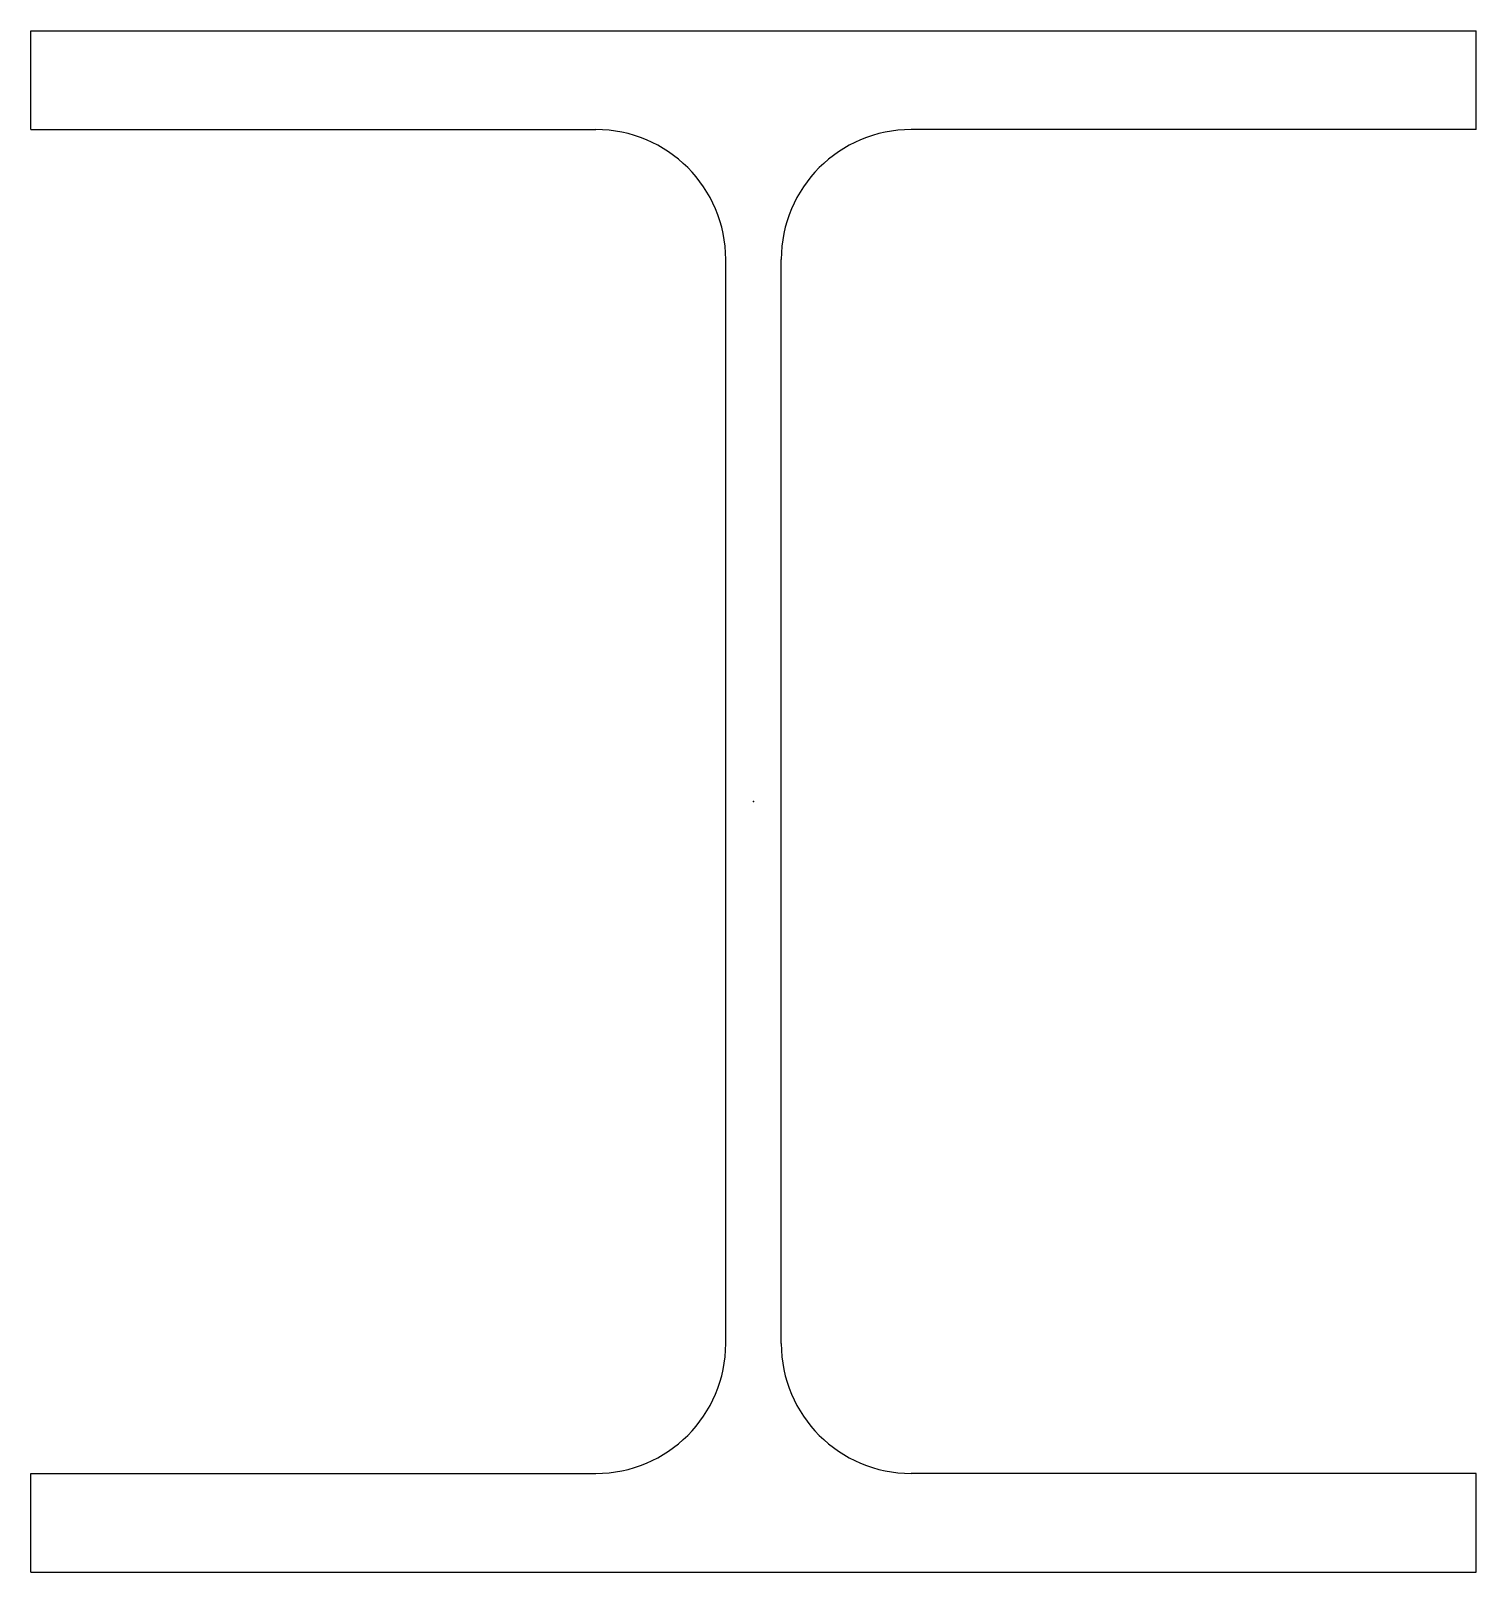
# Model space of a CAD drawing. Header units: millimetres. Extents: x -150 to 150, y -160 to 160.
import ezdxf

# ---------------------------------------------------------------- set-up
doc = ezdxf.new("R2010")
doc.units = ezdxf.units.MM
doc.layers.add('Profile', color=7, linetype='Continuous')

msp = doc.modelspace()

# ---------------------------------------------------------------- linework, layer by layer
at = {"layer": 'Profile'}
for p, q in [((-150, 160), (150, 160)), ((-150, 139.5), (-150, 160)), ((-150, 139.5), (-150, 160)), ((150, 139.5), (150, 160)), ((-150, 139.5), (-32.75, 139.5)), ((150, 139.5), (32.75, 139.5)), ((-5.75, -112.5), (-5.75, 112.5)), ((5.75, -112.5), (5.75, 112.5)), ((-150, -160), (-150, -139.5)), ((-150, -160), (-150, -139.5)), ((-150, -139.5), (-32.75, -139.5)), ((150, -139.5), (32.75, -139.5)), ((150, -160), (150, -139.5)), ((-150, -160), (150, -160))]:
    msp.add_line(p, q, dxfattribs=at)
for centre, start, end in [((-32.75, 112.5), 0, 90), ((32.75, 112.5), 90, 180), ((-32.75, -112.5), 270, 0), ((32.75, -112.5), 180, 270)]:
    msp.add_arc(centre, 27, start, end, dxfattribs=at)
msp.add_point((0, 0), dxfattribs=at)

doc.saveas('drawing.dxf')
